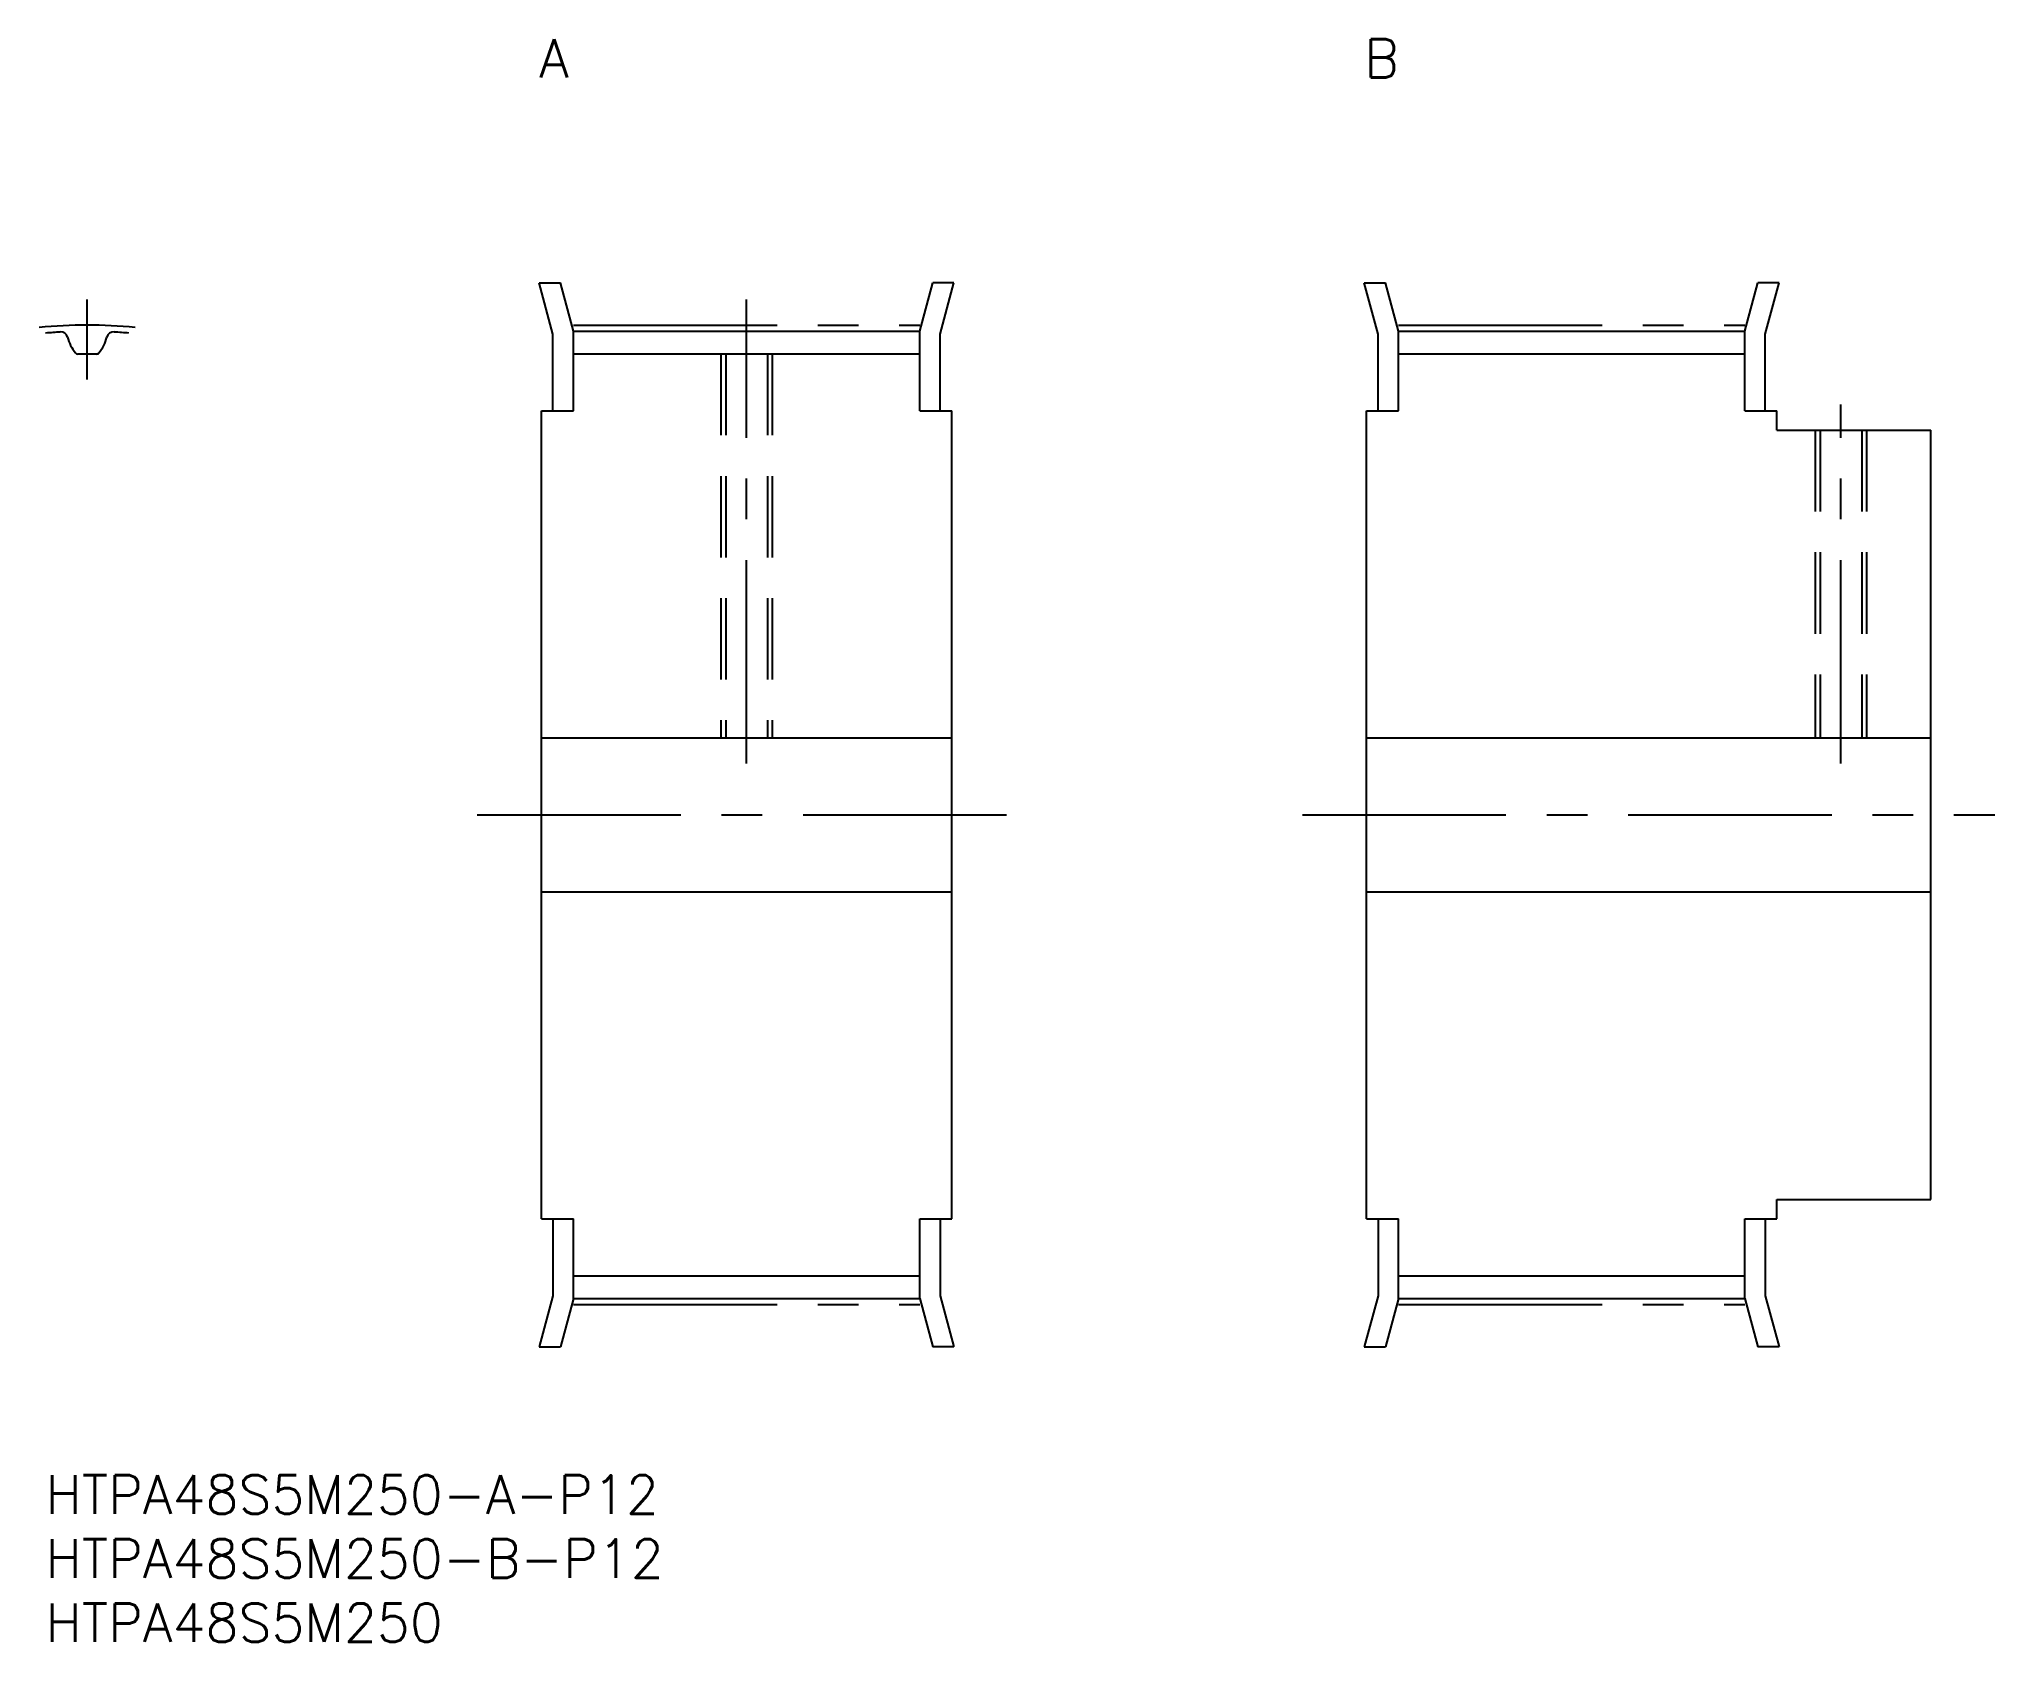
# Model space of a CAD drawing. Extents: x 0 to 152, y -13 to 112.
import ezdxf

# ---------------------------------------------------------------- set-up
doc = ezdxf.new("R2010")
doc.units = 0
doc.header["$LTSCALE"] = 0.5
doc.linetypes.add('CENTER', pattern=[50.8, 31.75, -6.35, 6.35, -6.35])
doc.linetypes.add('DASHED', pattern=[19.05, 12.7, -6.35])
for name, color, linetype in [('MSM_CENTER', 1, 'CENTER'), ('MSM_CONTINUOUS', 7, 'CONTINUOUS'), ('MSM_DASHED', 4, 'DASHED'), ('MSM_PART_NUMBER', 7, 'CONTINUOUS')]:
    doc.layers.add(name, color=color, linetype=linetype)
doc.styles.get("Standard").update_dxf_attribs({"font": 'txt.shx', "height": 3, "bigfont": 'bigfont.shx'})

# ---------------------------------------------------------------- blocks, each defined once
blk = doc.blocks.new('*U3')
at = {"layer": 'MSM_PART_NUMBER'}
blk.add_text('HTPA48S5M250-A-P12', height=3, dxfattribs=at).set_placement((0, -3))
blk = doc.blocks.new('*U4')
at = {"layer": 'MSM_PART_NUMBER'}
blk.add_text('HTPA48S5M250-B-P12', height=3, dxfattribs=at).set_placement((0, -8))
blk = doc.blocks.new('*U5')
at = {"layer": 'MSM_PART_NUMBER'}
blk.add_text('HTPA48S5M250', height=3, dxfattribs=at).set_placement((0, -13))
blk = doc.blocks.new('*U6')
at = {"layer": 'MSM_PART_NUMBER'}
blk.add_text('A', height=3, dxfattribs=at).set_placement((38.5, 109))
blk = doc.blocks.new('*U7')
at = {"layer": 'MSM_PART_NUMBER'}
blk.add_text('B', height=3, dxfattribs=at).set_placement((102.84, 109))

msp = doc.modelspace()

# ---------------------------------------------------------------- linework, layer by layer
at = {"layer": 'MSM_CENTER'}
for p, q in [((3.25, 85.45), (3.25, 91.7)), ((54.67, 55.5), (54.67, 91.7)), ((41.17, 89.7), (68.17, 89.7)), ((105.51, 89.7), (132.51, 89.7)), ((140.01, 55.5), (140.01, 83.5)), ((33.67, 51.5), (75.67, 51.5)), ((98.01, 51.5), (152.01, 51.5)), ((41.17, 13.31), (68.17, 13.31)), ((105.51, 13.31), (132.51, 13.31))]:
    msp.add_line(p, q, dxfattribs=at)
msp.add_arc((3.25, 51.5), 38.19, 84.3656, 95.6344, dxfattribs=at)
at = {"layer": 'MSM_CONTINUOUS'}
for p, q in [((39.57, 89), (38.5, 93)), ((38.5, 93), (40.16, 93)), ((41.17, 89.21), (40.16, 93)), ((68.17, 89.21), (69.18, 93)), ((70.84, 93), (69.18, 93)), ((69.77, 89), (70.84, 93)), ((103.91, 89), (102.84, 93)), ((102.84, 93), (104.5, 93)), ((105.51, 89.21), (104.5, 93)), ((132.51, 89.21), (133.53, 93)), ((135.18, 93), (133.53, 93)), ((134.11, 89), (135.18, 93)), ((39.57, 83), (39.57, 89)), ((41.17, 89.21), (68.17, 89.21)), ((41.17, 83), (41.17, 89.21)), ((68.17, 83), (68.17, 89.21)), ((69.77, 83), (69.77, 89)), ((103.91, 83), (103.91, 89)), ((105.51, 89.21), (132.51, 89.21)), ((105.51, 83), (105.51, 89.21)), ((132.51, 83), (132.51, 89.21)), ((134.11, 83), (134.11, 89)), ((41.17, 87.45), (68.17, 87.45)), ((105.51, 87.45), (132.51, 87.45)), ((38.67, 20), (38.67, 83)), ((38.67, 83), (41.17, 83)), ((68.17, 83), (70.67, 83)), ((70.67, 20), (70.67, 83)), ((103.01, 83), (105.51, 83)), ((103.01, 20), (103.01, 83)), ((132.51, 83), (135.01, 83)), ((135.01, 81.5), (135.01, 83)), ((135.01, 81.5), (147.01, 81.5)), ((147.01, 21.5), (147.01, 81.5)), ((38.67, 57.5), (70.67, 57.5)), ((103.01, 57.5), (147.01, 57.5)), ((38.67, 45.5), (70.67, 45.5)), ((103.01, 45.5), (147.01, 45.5)), ((135.01, 21.5), (147.01, 21.5)), ((135.01, 20), (135.01, 21.5)), ((38.67, 20), (41.17, 20)), ((39.57, 20), (39.57, 14)), ((41.17, 13.79), (41.17, 20)), ((68.17, 13.79), (68.17, 20)), ((68.17, 20), (70.67, 20)), ((69.77, 20), (69.77, 14)), ((103.01, 20), (105.51, 20)), ((103.91, 20), (103.91, 14)), ((105.51, 13.79), (105.51, 20)), ((132.51, 13.79), (132.51, 20)), ((132.51, 20), (135.01, 20)), ((134.11, 20), (134.11, 14)), ((41.17, 15.56), (68.17, 15.56)), ((105.51, 15.56), (132.51, 15.56)), ((39.57, 14), (38.5, 10)), ((41.17, 13.79), (40.16, 10)), ((41.17, 13.79), (68.17, 13.79)), ((68.17, 13.79), (69.18, 10)), ((69.77, 14), (70.84, 10)), ((103.91, 14), (102.84, 10)), ((105.51, 13.79), (104.5, 10)), ((105.51, 13.79), (132.51, 13.79)), ((132.51, 13.79), (133.53, 10)), ((134.11, 14), (135.18, 10)), ((38.5, 10), (40.16, 10)), ((70.84, 10), (69.18, 10)), ((102.84, 10), (104.5, 10)), ((135.18, 10), (133.53, 10))]:
    msp.add_line(p, q, dxfattribs=at)
for centre, radius, start, end in [((3.25, 51.5), 37.71, 93.1929, 94.9435), ((1.18, 88.61), 0.55, 14.98, 93.1929), ((4.88, 89.6), 3.28, 194.98, 219.11), ((1.62, 89.6), 3.28, 320.89, 345.02), ((5.32, 88.61), 0.55, 86.8071, 165.02), ((3.25, 51.5), 37.71, 85.0565, 86.8071), ((2.53, 87.69), 0.25, 219.11, 271.1433), ((3.25, 51.5), 35.94, 88.8567, 91.1433), ((3.97, 87.69), 0.25, 268.8567, 320.89)]:
    msp.add_arc(centre, radius, start, end, dxfattribs=at)
at = {"layer": 'MSM_DASHED'}
for p, q in [((52.67, 87.45), (52.67, 57.5)), ((53.05, 87.45), (53.05, 57.5)), ((56.29, 87.45), (56.29, 57.5)), ((56.67, 87.45), (56.67, 57.5)), ((138.01, 81.5), (138.01, 57.5)), ((138.39, 81.5), (138.39, 57.5)), ((141.63, 81.5), (141.63, 57.5)), ((142.01, 81.5), (142.01, 57.5))]:
    msp.add_line(p, q, dxfattribs=at)

# ---------------------------------------------------------------- block references
at = {"layer": 'MSM_CONTINUOUS'}
for name in ['*U6', '*U7', '*U3', '*U4', '*U5']:
    msp.add_blockref(name, (0, 0), dxfattribs=at)

doc.saveas('drawing.dxf')
